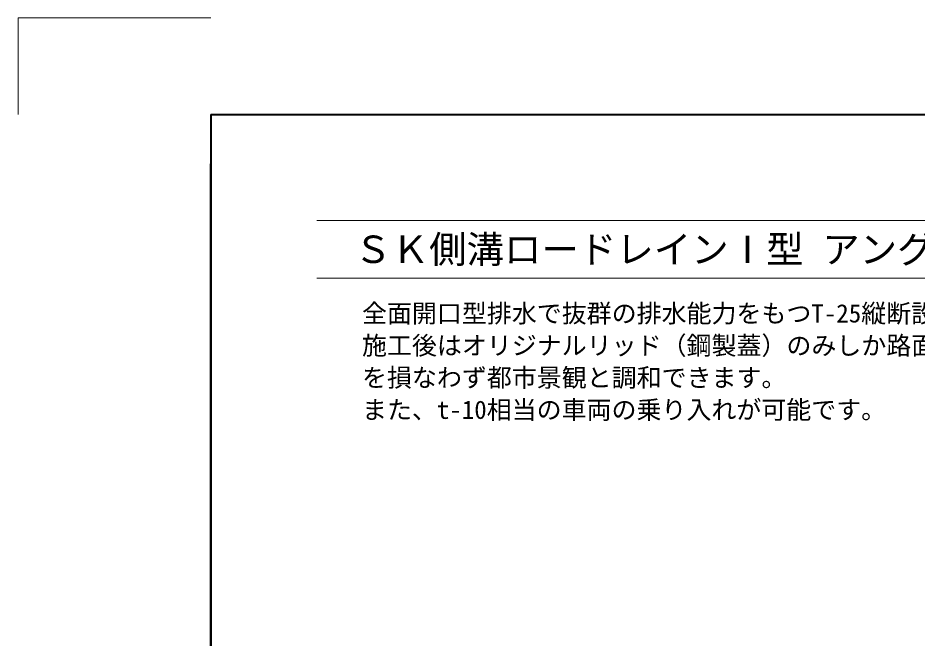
# Model space of a CAD drawing. Units: millimetres at full size; details may follow other scales. Extents: x 1009 to 10088, y 2190 to 8656.
# Drawn here: x 1009 to 2877, y 6844 to 8130 of the extents above; entities that cross this region are included whole.
import ezdxf
from ezdxf.enums import TextEntityAlignment as Align

# ---------------------------------------------------------------- set-up
doc = ezdxf.new("R2010")
doc.units = ezdxf.units.MM
doc.header["$LTSCALE"] = 10
doc.linetypes.add('USER2', pattern=[57.15, 38.1, -6.35, 6.35, -6.35])
for name, color, linetype, lineweight in [('0_2', 7, 'Continuous', 13), ('Defpoints_3', 8, 'Continuous', 0), ('図枠', 7, 'Continuous', 5), ('補助線', 8, 'USER2', 9)]:
    doc.layers.add(name, color=color, linetype=linetype, lineweight=lineweight)
doc.styles.add('ＭＳ ゴシック', font='')
doc.styles.get('ＭＳ ゴシック').set_extended_font_data('MS Gothic')

msp = doc.modelspace()

# ---------------------------------------------------------------- linework, layer by layer
at = {"layer": 'Defpoints_3', "color": 7, "lineweight": 13}
for p, q in [((1009.46, 8130.37), (1009.46, 7930.37)), ((1409.46, 8130.37), (1009.46, 8130.37))]:
    msp.add_line(p, q, dxfattribs=at)
at = {"layer": '図枠', "lineweight": 40}
for q in [(5009.46, 7930.37), (1409.46, 2390.37)]:
    msp.add_line((1409.46, 7930.37), q, dxfattribs=at)
at = {"layer": '図枠', "lineweight": 13}
for p, q in [((1629.46, 7710.37), (3899.46, 7710.37)), ((1629.46, 7590.37), (3899.46, 7590.37))]:
    msp.add_line(p, q, dxfattribs=at)
at = {"layer": '補助線', "linetype": 'Continuous', "lineweight": 40}
msp.add_line((1409.46, 2687.37), (1409.46, 7827.37), dxfattribs=at)

# ---------------------------------------------------------------- texts
at = {"layer": '0_2', "style": 'ＭＳ ゴシック'}
for s, p in [('全面開口型排水で抜群の排水能力をもつT-25縦断設計の管渠タイプの側溝です。', (1723.29, 7536.37)), ('施工後はオリジナルリッド（鋼製蓋）のみしか路面に現れないため、周辺景観', (1723.29, 7469.7)), ('を損なわず都市景観と調和できます。', (1723.29, 7403.03)), ('また、t-10相当の車両の乗り入れが可能です。', (1723.29, 7336.37))]:
    msp.add_text(s, height=37.98, dxfattribs=at).set_placement(p, align=Align.TOP_LEFT)
at = {"layer": '図枠', "style": 'ＭＳ ゴシック'}
msp.add_text('\u3000ＳＫ側溝ロードレインⅠ型 アングルタイプ', height=56.96, dxfattribs=at).set_placement((1629.46, 7650.37), align=Align.MIDDLE_LEFT)

doc.saveas('drawing.dxf')
